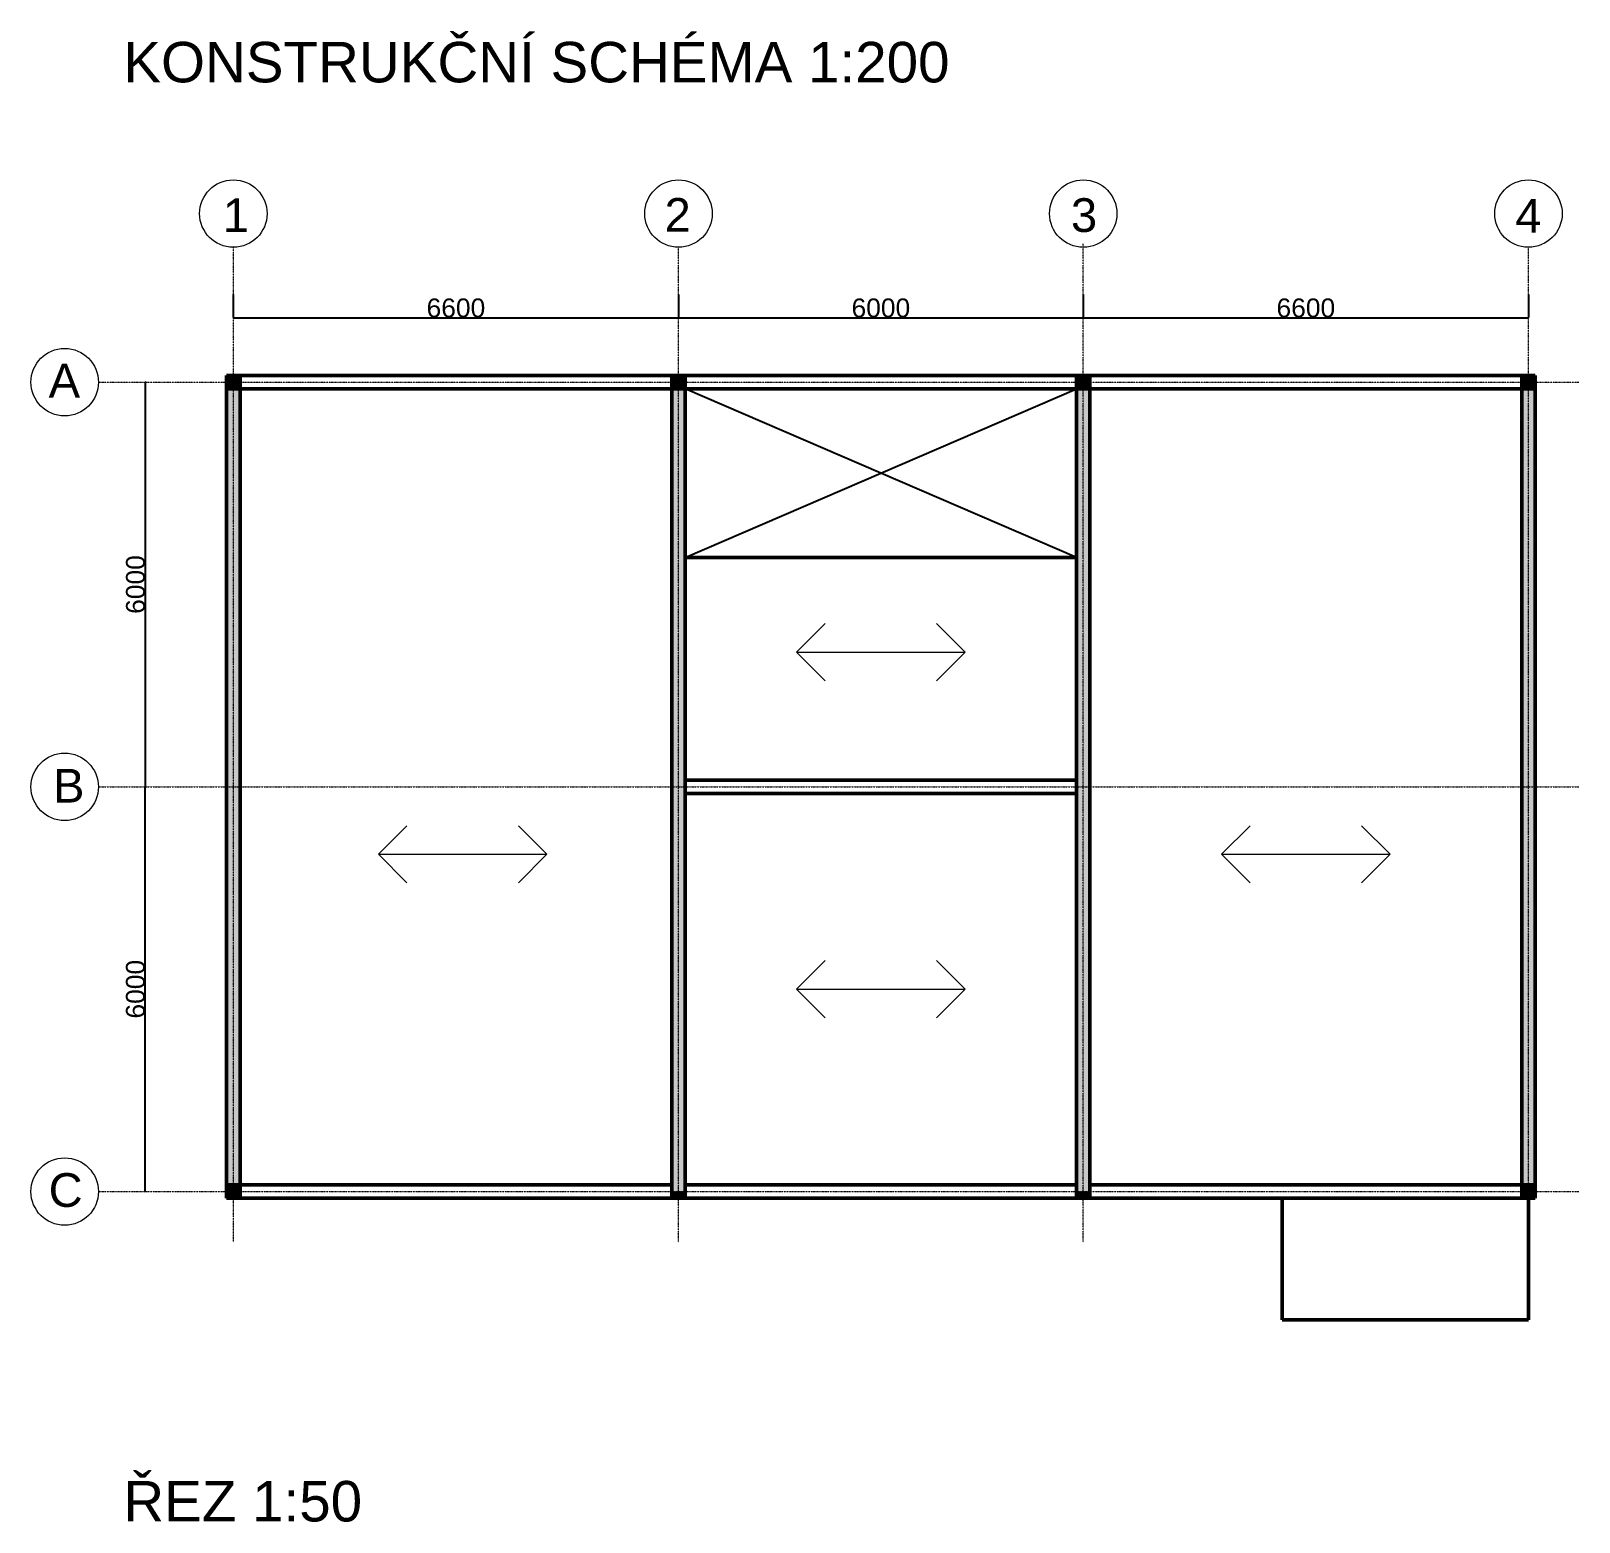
# Model space of a CAD drawing. Header units: millimetres. Extents: x 1894 to 17821, y 731 to 11881.
# Drawn here: x 2158 to 7896, y 6150 to 11677 of the extents above; entities that cross this region are included whole.
import ezdxf

# ---------------------------------------------------------------- set-up
doc = ezdxf.new("R2010")
doc.units = ezdxf.units.MM
doc.linetypes.add('DASHDOT', pattern=[1, 0.5, -0.25, 0, -0.25])
for name, color, linetype, lineweight in [('00 kóty', 7, 'Continuous', 13), ('00 popis', 7, 'Continuous', 13), ('00 zdivo', 7, 'Continuous', 50), ('01 tenká čerchovaná', 7, 'DASHDOT', 13), ('01 tlustá plná', 7, 'Continuous', 25), ('01 velmi tlustá plná', 7, 'Continuous', 50)]:
    doc.layers.add(name, color=color, linetype=linetype, lineweight=lineweight)
doc.styles.add('kota na stupne', font='arial.ttf', dxfattribs={"height": 70})
doc.styles.add('KOTY', font='arial.ttf', dxfattribs={"height": 400})
doc.styles.add('osy', font='arial.ttf', dxfattribs={"height": 500})
doc.styles.add('style1', font='arial.ttf', dxfattribs={"height": 150})
doc.dimstyles.new('MOJE', dxfattribs={"dimtxt": 400, "dimasz": 2.5, "dimexe": 1.25, "dimexo": 300, "dimtad": 1, "dimtxsty": 'KOTY', "dimblk": 'ARCHTICK', "dimcen": 2.5, "dimadec": 0, "dimazin": 0, "dimtfac": 1, "dimtmove": 0, "dimatfit": 3, "dimfxl": 1, "dimarcsym": 0})

# ---------------------------------------------------------------- blocks, each defined once
blk = doc.blocks.new('_ArchTick')
at = {"color": 0, "linetype": 'ByBlock', "const_width": 0.15}
blk.add_lwpolyline([(-0.5, -0.5), (0.5, 0.5)], dxfattribs=at)
blk = doc.blocks.new('*D85')
at = {"layer": '00 kóty', "color": 0, "lineweight": -2, "transparency": 16777216}
for p, q in [((2583.3, 8874.7), (2580.9, 8874.7)), ((2582.1, 7374.7), (2582.1, 8874.7)), ((2583.3, 7374.7), (2580.9, 7374.7))]:
    blk.add_line(p, q, dxfattribs=at)
at = {"layer": 'Defpoints', "color": 0, "transparency": 16777216}
for p in [(2582.1, 8874.7), (2883.3, 8874.7), (2883.3, 7374.7)]:
    blk.add_point(p, dxfattribs=at)
at = {"layer": '00 kóty', "color": 0, "lineweight": -2, "transparency": 16777216, "xscale": 2.5, "yscale": 2.5, "zscale": 2.5}
for p, rotation in [((2582.1, 8874.7), 90), ((2582.1, 7374.7), 270)]:
    blk.add_blockref('_ArchTick', p, dxfattribs=dict(at, rotation=rotation))
at = {"layer": '00 kóty', "color": 0, "transparency": 16777216, "insert": (2545.8, 8124.7), "char_height": 70, "attachment_point": 5, "rotation": 90, "style": 'kota na stupne'}
blk.add_mtext('6000', dxfattribs=at)
blk = doc.blocks.new('*D86')
at = {"layer": '00 kóty', "color": 0, "lineweight": -2, "transparency": 16777216}
for p, q in [((2583.3, 10374.7), (2581.2, 10374.7)), ((2582.4, 8874.7), (2582.4, 10374.7)), ((2583.3, 8874.7), (2581.2, 8874.7))]:
    blk.add_line(p, q, dxfattribs=at)
at = {"layer": 'Defpoints', "color": 0, "transparency": 16777216}
for p in [(2582.4, 10374.7), (2883.3, 10374.7), (2883.3, 8874.7)]:
    blk.add_point(p, dxfattribs=at)
at = {"layer": '00 kóty', "color": 0, "lineweight": -2, "transparency": 16777216, "xscale": 2.5, "yscale": 2.5, "zscale": 2.5}
for p, rotation in [((2582.4, 10374.7), 90), ((2582.4, 8874.7), 270)]:
    blk.add_blockref('_ArchTick', p, dxfattribs=dict(at, rotation=rotation))
at = {"layer": '00 kóty', "color": 0, "transparency": 16777216, "insert": (2546.1, 9624.7), "char_height": 70, "attachment_point": 5, "rotation": 90, "style": 'kota na stupne'}
blk.add_mtext('6000', dxfattribs=at)
blk = doc.blocks.new('*D63')
at = {"layer": '00 kóty', "color": 0, "lineweight": -2, "transparency": 16777216}
for p, q in [((2908.3, 10699.7), (2908.3, 10614.4)), ((4558.3, 10699.7), (4558.3, 10614.4)), ((2908.3, 10613.1), (4558.3, 10613.1))]:
    blk.add_line(p, q, dxfattribs=at)
at = {"layer": 'Defpoints', "color": 0, "transparency": 16777216}
for p in [(4558.3, 10613.1), (2908.3, 10399.7), (4558.3, 10399.7)]:
    blk.add_point(p, dxfattribs=at)
at = {"layer": '00 kóty', "color": 0, "lineweight": -2, "transparency": 16777216, "xscale": 2.5, "yscale": 2.5, "zscale": 2.5, "rotation": 180}
blk.add_blockref('_ArchTick', (2908.3, 10613.1), dxfattribs=at)
at = {"layer": '00 kóty', "color": 0, "lineweight": -2, "transparency": 16777216, "xscale": 2.5, "yscale": 2.5, "zscale": 2.5}
blk.add_blockref('_ArchTick', (4558.3, 10613.1), dxfattribs=at)
at = {"layer": '00 kóty', "color": 0, "transparency": 16777216, "insert": (3733.3, 10649.5), "char_height": 70, "attachment_point": 5, "style": 'kota na stupne'}
blk.add_mtext('6600', dxfattribs=at)
blk = doc.blocks.new('*D64')
at = {"layer": '00 kóty', "color": 0, "lineweight": -2, "transparency": 16777216}
for p, q in [((4558.3, 10699.7), (4558.3, 10614.4)), ((6058.3, 10699.7), (6058.3, 10614.4)), ((4558.3, 10613.1), (6058.3, 10613.1))]:
    blk.add_line(p, q, dxfattribs=at)
at = {"layer": 'Defpoints', "color": 0, "transparency": 16777216}
for p in [(6058.3, 10613.1), (4558.3, 10399.7), (6058.3, 10399.7)]:
    blk.add_point(p, dxfattribs=at)
at = {"layer": '00 kóty', "color": 0, "lineweight": -2, "transparency": 16777216, "xscale": 2.5, "yscale": 2.5, "zscale": 2.5, "rotation": 180}
blk.add_blockref('_ArchTick', (4558.3, 10613.1), dxfattribs=at)
at = {"layer": '00 kóty', "color": 0, "lineweight": -2, "transparency": 16777216, "xscale": 2.5, "yscale": 2.5, "zscale": 2.5}
blk.add_blockref('_ArchTick', (6058.3, 10613.1), dxfattribs=at)
at = {"layer": '00 kóty', "color": 0, "transparency": 16777216, "insert": (5308.3, 10649.5), "char_height": 70, "attachment_point": 5, "style": 'kota na stupne'}
blk.add_mtext('6000', dxfattribs=at)
blk = doc.blocks.new('*D65')
at = {"layer": '00 kóty', "color": 0, "lineweight": -2, "transparency": 16777216}
for p, q in [((6058.3, 10699.7), (6058.3, 10614.4)), ((7708.3, 10699.7), (7708.3, 10614.4)), ((6058.3, 10613.1), (7708.3, 10613.1))]:
    blk.add_line(p, q, dxfattribs=at)
at = {"layer": 'Defpoints', "color": 0, "transparency": 16777216}
for p in [(7708.3, 10613.1), (6058.3, 10399.7), (7708.3, 10399.7)]:
    blk.add_point(p, dxfattribs=at)
at = {"layer": '00 kóty', "color": 0, "lineweight": -2, "transparency": 16777216, "xscale": 2.5, "yscale": 2.5, "zscale": 2.5, "rotation": 180}
blk.add_blockref('_ArchTick', (6058.3, 10613.1), dxfattribs=at)
at = {"layer": '00 kóty', "color": 0, "lineweight": -2, "transparency": 16777216, "xscale": 2.5, "yscale": 2.5, "zscale": 2.5}
blk.add_blockref('_ArchTick', (7708.3, 10613.1), dxfattribs=at)
at = {"layer": '00 kóty', "color": 0, "transparency": 16777216, "insert": (6883.3, 10649.5), "char_height": 70, "attachment_point": 5, "style": 'kota na stupne'}
blk.add_mtext('6600', dxfattribs=at)

msp = doc.modelspace()

# ---------------------------------------------------------------- hatches: boundary and pattern name
at = {"layer": '01 velmi tlustá plná', "true_color": 0x000000}
for points in [[(2908.329, 10399.743), (2883.329, 10399.743), (2883.329, 10349.743), (2908.329, 10349.743)], [(2933.329, 10399.743), (2908.329, 10399.743), (2908.329, 10349.743), (2933.329, 10349.743)], [(4558.329, 10399.743), (4533.329, 10399.743), (4533.329, 10349.743), (4558.329, 10349.743)], [(4583.329, 10399.743), (4558.329, 10399.743), (4558.329, 10349.743), (4583.329, 10349.743)], [(6058.329, 10399.743), (6033.329, 10399.743), (6033.329, 10349.743), (6058.329, 10349.743)], [(6083.329, 10399.743), (6058.329, 10399.743), (6058.329, 10349.743), (6083.329, 10349.743)], [(7708.329, 10399.743), (7683.329, 10399.743), (7683.329, 10349.743), (7708.329, 10349.743)], [(7708.329, 10349.743), (7733.329, 10349.743), (7733.329, 10399.743), (7708.329, 10399.743)], [(2908.329, 10349.743), (2883.329, 10349.743), (2883.329, 8874.743), (2908.329, 8874.743)], [(2933.329, 10349.743), (2908.329, 10349.743), (2908.329, 8874.743), (2933.329, 8874.743)], [(4558.329, 10349.743), (4533.329, 10349.743), (4533.329, 8874.743), (4558.329, 8874.743)], [(4583.329, 10349.743), (4558.329, 10349.743), (4558.329, 8874.743), (4583.329, 8874.743)], [(6033.329, 8874.743), (6058.329, 8874.743), (6058.329, 10349.743), (6033.329, 10349.743)], [(6058.329, 8874.743), (6083.329, 8874.743), (6083.329, 10349.743), (6058.329, 10349.743)], [(7708.329, 10349.743), (7683.329, 10349.743), (7683.329, 8874.743), (7708.329, 8874.743)], [(7733.329, 10349.743), (7708.329, 10349.743), (7708.329, 8874.743), (7733.329, 8874.743)], [(2908.329, 8874.743), (2883.329, 8874.743), (2883.329, 7399.743), (2908.329, 7399.743)], [(2933.329, 8874.743), (2908.329, 8874.743), (2908.329, 7399.743), (2933.329, 7399.743)], [(4533.329, 8399.743), (4533.329, 7374.743), (4558.329, 7374.743), (4558.329, 8874.743), (4533.329, 8874.743)], [(4583.329, 8849.743), (4583.329, 8874.743), (4558.329, 8874.743), (4558.329, 7374.743), (4583.329, 7374.743), (4583.329, 8349.743), (4583.329, 8399.743)], [(6058.329, 8874.743), (6033.329, 8874.743), (6033.329, 8849.743), (6033.329, 7399.743), (6033.329, 7374.743), (6058.329, 7374.743)], [(6083.329, 8874.743), (6058.329, 8874.743), (6058.329, 7374.743), (6083.329, 7374.743)], [(7708.329, 8874.743), (7683.329, 8874.743), (7683.329, 7399.743), (7708.329, 7399.743)], [(7733.329, 8874.743), (7708.329, 8874.743), (7708.329, 7399.743), (7733.329, 7399.743)], [(2908.329, 7399.743), (2883.329, 7399.743), (2883.329, 7374.743), (2908.329, 7374.743)], [(2908.329, 7374.743), (2883.329, 7374.743), (2883.329, 7349.743), (2908.329, 7349.743)], [(2933.329, 7399.743), (2908.329, 7399.743), (2908.329, 7374.743), (2933.329, 7374.743)], [(2908.329, 7349.743), (2933.329, 7349.743), (2933.329, 7374.743), (2908.329, 7374.743)], [(4558.329, 7374.743), (4533.329, 7374.743), (4533.329, 7349.743), (4558.329, 7349.743)], [(4583.329, 7374.743), (4558.329, 7374.743), (4558.329, 7349.743), (4583.329, 7349.743)], [(6058.329, 7374.743), (6033.329, 7374.743), (6033.329, 7349.743), (6058.329, 7349.743)], [(6083.329, 7374.743), (6058.329, 7374.743), (6058.329, 7349.743), (6083.329, 7349.743)], [(7708.329, 7399.743), (7683.329, 7399.743), (7683.329, 7374.743), (7708.329, 7374.743)], [(7708.329, 7374.743), (7683.329, 7374.743), (7683.329, 7349.743), (7708.329, 7349.743)], [(7733.329, 7399.743), (7708.329, 7399.743), (7708.329, 7374.743), (7733.329, 7374.743)], [(7733.329, 7374.743), (7708.329, 7374.743), (7708.329, 7349.743), (7733.329, 7349.743)]]:
    msp.add_hatch(color=18, dxfattribs=at).paths.add_polyline_path(points)

# ---------------------------------------------------------------- linework, layer by layer
at = {"layer": '00 popis'}
for p, q in [((2933.329, 10349.743), (3758.329, 10349.743)), ((4995.829, 9374.431), (5101.895, 9480.497)), ((5620.829, 9374.431), (5514.763, 9480.497)), ((4995.829, 9374.431), (5620.829, 9374.431)), ((4995.829, 9374.431), (5101.895, 9268.365)), ((5620.829, 9374.431), (5514.763, 9268.365)), ((3445.829, 8624.743), (3551.895, 8730.809)), ((4070.829, 8624.743), (3964.763, 8730.809)), ((6570.516, 8624.743), (6676.582, 8730.809)), ((7195.516, 8624.743), (7089.45, 8730.809)), ((3445.829, 8624.743), (4070.829, 8624.743)), ((3445.829, 8624.743), (3551.895, 8518.677)), ((4070.829, 8624.743), (3964.763, 8518.677)), ((6570.516, 8624.743), (7195.516, 8624.743)), ((6570.516, 8624.743), (6676.582, 8518.677)), ((7195.516, 8624.743), (7089.45, 8518.677)), ((4995.829, 8124.743), (5101.895, 8230.809)), ((5620.829, 8124.743), (5514.763, 8230.809)), ((4995.829, 8124.743), (5620.829, 8124.743)), ((4995.829, 8124.743), (5101.895, 8018.677)), ((5620.829, 8124.743), (5514.763, 8018.677))]:
    msp.add_line(p, q, dxfattribs=at)
for centre in [(2908.329, 10999.743), (4558.329, 10999.743), (6058.329, 10999.743), (7708.329, 10999.743), (2283.329, 10374.743), (2283.329, 8874.743), (2283.329, 7374.743)]:
    msp.add_circle(centre, 125, dxfattribs=at)
at = {"layer": '00 zdivo'}
for p, q in [((6795.829, 6899.743), (6795.829, 7349.743)), ((7708.329, 7349.743), (7708.329, 6899.743)), ((7708.329, 6899.743), (6795.829, 6899.743))]:
    msp.add_line(p, q, dxfattribs=at)
at = {"layer": '01 tenká čerchovaná'}
for p, q in [((2908.329, 10874.743), (2908.329, 7187.243)), ((4558.329, 7187.243), (4558.329, 10874.743)), ((6058.329, 7187.243), (6058.329, 10887.122)), ((7708.329, 7187.243), (7708.329, 10874.743)), ((2408.329, 10374.743), (7895.829, 10374.743)), ((2408.329, 8874.743), (7895.829, 8874.743)), ((2408.329, 7374.743), (7895.829, 7374.743))]:
    msp.add_line(p, q, dxfattribs=at)
at = {"layer": '01 tlustá plná'}
for p, q in [((4583.329, 9724.743), (6033.329, 10349.743)), ((6033.329, 9724.743), (4583.329, 10349.743))]:
    msp.add_line(p, q, dxfattribs=at)
at = {"layer": '01 velmi tlustá plná'}
for p, q in [((2883.329, 10399.743), (2883.329, 7349.743)), ((2883.329, 10399.743), (7733.329, 10399.743)), ((2933.329, 10399.743), (2933.329, 9299.743)), ((4533.329, 8399.743), (4533.329, 10399.743)), ((4583.329, 8849.743), (4583.329, 10399.743)), ((6033.329, 8849.743), (6033.329, 10399.743)), ((6083.329, 9474.743), (6083.329, 10399.743)), ((7683.329, 8874.743), (7683.329, 10399.743)), ((7733.329, 7349.743), (7733.329, 10399.743)), ((7733.329, 10349.743), (2883.329, 10349.743)), ((2933.329, 10349.743), (2933.329, 7349.743)), ((6083.329, 8399.743), (6083.329, 10349.743)), ((4583.329, 9724.743), (6033.329, 9724.743)), ((7683.329, 8749.743), (7683.329, 9249.743)), ((4583.329, 8899.743), (6033.329, 8899.743)), ((4533.329, 7349.743), (4533.329, 8874.743)), ((4583.329, 8399.743), (4583.329, 8849.743)), ((4583.329, 8849.743), (6033.329, 8849.743)), ((6033.329, 7399.743), (6033.329, 8849.743)), ((6083.329, 7349.743), (6083.329, 8874.743)), ((7683.329, 7349.743), (7683.329, 8874.743)), ((7683.329, 8399.743), (7683.329, 8874.743)), ((4583.329, 8399.743), (4583.329, 8349.743)), ((4583.329, 7349.743), (4583.329, 8349.743)), ((6033.329, 7349.743), (6033.329, 7999.743)), ((2883.329, 7399.743), (4533.329, 7399.743)), ((2883.329, 7349.743), (3108.329, 7349.743)), ((2908.329, 7349.743), (7733.329, 7349.743)), ((2933.329, 7399.743), (3108.329, 7399.743)), ((3458.329, 7399.743), (3633.329, 7399.743)), ((3458.329, 7349.743), (3858.329, 7349.743)), ((3683.329, 7399.743), (3858.329, 7399.743)), ((4583.329, 7399.743), (5408.329, 7399.743)), ((4583.329, 7399.743), (6033.329, 7399.743)), ((6083.329, 7399.743), (6933.329, 7399.743)), ((6933.329, 7399.743), (7733.329, 7399.743))]:
    msp.add_line(p, q, dxfattribs=at)

# ---------------------------------------------------------------- texts
at = {"layer": '00 popis', "attachment_point": 1}
for s, width, gutter_width, heights, insert, char_height, style in [('KONSTRUKČNÍ SCHÉMA 1:200', 6210.84298, 2000, [361.136], (2500.626, 11635.979), 150, 'style1'), ('1', 75, 375, [0], (2869.646, 11055.827), 125, 'osy'), ('2', 75, 375, [0], (4506.551, 11057.208), 125, 'osy'), ('3', 75, 375, [0], (6012.755, 11056.518), 125, 'osy'), ('4', 75, 375, [0], (7659.487, 11054.218), 125, 'osy'), ('A', 75, 375, [0], (2223.813, 10442.872), 125, 'osy'), ('B', 75, 375, [0], (2240.199, 8941.537), 125, 'osy'), ('C', 75, 375, [0], (2223.813, 7442.872), 125, 'osy'), ('ŘEZ 1:50', 2371.66877, 2000, [789.992], (2500.626, 6301.916), 150, 'style1')]:
    msp.add_mtext_dynamic_manual_height_columns(s, width=width, gutter_width=gutter_width, heights=heights, dxfattribs=dict(at, insert=insert, char_height=char_height, style=style))

# ---------------------------------------------------------------- dimensions: what is measured, and where the dimension line sits
at = {"layer": '00 kóty'}
for base, p1, p2, text, override, picture, middle in [((4558.329, 10613.142), (2908.329, 10399.743), (4558.329, 10399.743), '6600', {"dimtxsty": 'kota na stupne'}, '*D63', (3733.329, 10649.508)), ((6058.329, 10613.142), (4558.329, 10399.743), (6058.329, 10399.743), '6000', {"dimtxsty": 'kota na stupne', "dimtmove": 1}, '*D64', (5308.329, 10649.508)), ((7708.329, 10613.142), (6058.329, 10399.743), (7708.329, 10399.743), '6600', {"dimtxsty": 'kota na stupne', "dimtmove": 1}, '*D65', (6883.329, 10649.508))]:
    dim = msp.add_linear_dim(base=base, p1=p1, p2=p2, text=text, dimstyle='MOJE', override=override, dxfattribs=at)
    dim.commit()
    dim.dimension.update_dxf_attribs({"geometry": picture, "text_midpoint": middle})
for base, p1, p2, picture, middle in [((2582.439, 10374.743), (2883.329, 8874.743), (2883.329, 10374.743), '*D86', (2546.074, 9624.743)), ((2582.127, 8874.743), (2883.329, 7374.743), (2883.329, 8874.743), '*D85', (2545.762, 8124.743))]:
    dim = msp.add_linear_dim(base=base, p1=p1, p2=p2, angle=90, text='6000', dimstyle='MOJE', override={"dimtxsty": 'kota na stupne'}, dxfattribs=at)
    dim.commit()
    dim.dimension.update_dxf_attribs({"geometry": picture, "text_midpoint": middle})

doc.saveas('drawing.dxf')
